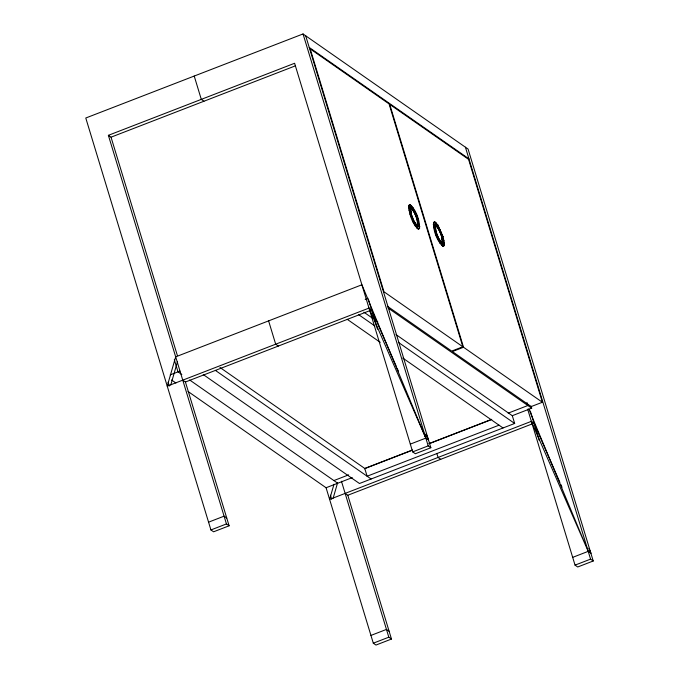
<?xml version="1.0" encoding="UTF-8"?>
<svg xmlns="http://www.w3.org/2000/svg" width="679" height="679" viewBox="0 0 679 679"><rect width="100%" height="100%" fill="white"/><g stroke="black" fill="none" stroke-linecap="round" stroke-linejoin="round"><path stroke-width="1.02" d="M408.605 207.248L408.868 205.347L410.226 204.659C416.337 210.541 419.724 220.004 419.571 228.441L418.213 229.129C412.178 223.756 409.853 215.014 408.605 207.248L409.352 205.151L408.868 205.347M410.939 206.688L410.209 207.095C410.082 214.123 412.9 222.016 417.984 226.913L418.714 226.506C418.841 219.478 416.023 211.585 410.939 206.688L410.447 206.874M410.15 208.258L411.83 208.606C415.285 213.52 418.137 219.623 417.797 225.725L416.117 225.369L418.281 225.53C418.391 219.207 415.862 212.111 411.287 207.698L410.642 208.071C410.532 214.394 413.061 221.49 417.636 225.903L418.281 225.53L417.441 218.876L414.996 212.663L412.323 208.419L410.642 208.071L411.474 214.708L413.918 220.938L416.6 225.182M442.419 242.895L441.579 236.241L442.054 236.029L443.073 236.759L444.456 243.719L444.193 245.62L442.835 246.299C436.724 240.425 433.338 230.953 433.491 222.517L434.849 221.829L437.963 225.114L443.073 236.733L441.571 236.224L439.135 230.028L435.426 225.055L435.91 224.868C440.484 229.281 443.014 236.385 442.903 242.709L442.258 243.074C437.683 238.66 435.154 231.564 435.264 225.241L436.945 225.589L439.619 229.842L442.054 236.029L442.903 242.709L442.419 242.895C442.241 236.708 440.145 230.741 436.461 225.776L434.772 225.428L435.91 224.868M437.853 239.636L438.337 239.449C436.113 234.068 433.219 228.297 433.974 222.33L434.849 221.829M435.765 231.641L434.619 225.852L434.832 224.265L435.562 223.858C439.585 226.93 440.875 232.379 442.581 236.929L440.688 232.948M435.765 231.658C437.454 235.995 438.736 241.172 442.606 244.092L443.336 243.676L443.548 242.097L442.054 236.029M442.835 246.299L443.71 245.806L443.71 241.851M170.777 384.985L177.465 361.729M333.983 484.237L329.621 499.404L531.36 421.345L534.025 423.204L559.895 482.387M333.151 498.225L337.514 483.066M418.213 229.129L419.571 228.441M527.668 409.182L575.045 565.132L577.71 566.99L593.225 560.99L468.069 149.049L303.038 33.95L85.775 118.01L210.931 529.951L213.588 531.801L229.112 525.801L185.418 382.014L182.761 380.155M229.112 525.801L226.447 523.942L108.377 135.325L294.601 63.274L412.671 451.891L415.336 453.742L430.851 447.741L305.694 35.809M108.377 135.325L111.033 137.183L295.297 65.888M409.743 204.846L410.226 204.659M411.126 205.813L411.61 205.627M409.726 207.282L410.209 207.095M411.601 207.672L412.085 207.485M413.341 207.944L412.857 208.13L411.703 206.586M412.323 208.419L411.83 208.606L414.513 212.85L416.948 219.045L417.797 225.725L418.281 225.53M408.996 210.32L409.479 210.134L409.089 207.061M413.519 209.404L413.036 209.59L416.066 215.778L418.12 222.542M409.836 211.432L410.32 211.245M413.121 210.329L413.604 210.134M410.252 211.984L410.736 211.797M414.725 211.508L415.209 211.322M412.102 218.086L410.999 214.912L411.474 214.708L409.98 214.199L411.89 218.197M414.58 212.408L415.073 212.221M414.513 212.85L414.996 212.663M415.845 215.888L416.982 215.37M411.457 218.417L412.586 217.9M417.772 219.096L416.957 219.062L418.451 219.563L417.967 219.775M413.231 222.466L413.715 222.279L415.582 225.657L418.697 228.942M417.704 221.991L418.188 221.804M417.992 224.299L418.476 224.112M415.098 225.844L415.582 225.657M418.926 224.919L418.442 225.114L418.23 223.399M416.354 226.302L416.838 226.115M417.144 226.09L417.636 225.903M417.5 227.1L417.984 226.913M419.35 226.727L419.834 226.54M416.821 228.161L417.313 227.974M433.491 222.517L433.974 222.33M435.748 222.984L436.232 222.797M433.227 224.418L433.711 224.231M435.069 224.045L435.562 223.858M434.348 224.46L434.832 224.265M434.772 225.428L435.264 225.241L436.096 231.879L438.549 238.108L441.223 242.361L442.903 242.709M436.707 224.656L436.224 224.842L440.315 232.108M434.127 226.039L434.619 225.852M437.963 225.114L437.48 225.301L436.325 223.756M436.461 225.776L436.945 225.589M433.618 227.499L434.102 227.304M437.658 226.769L438.142 226.574M437.743 227.499L438.227 227.312M434.602 231.378L436.096 231.879L435.281 231.828M439.211 229.578L439.695 229.392M439.135 230.028L439.619 229.842M441.605 232.541L440.467 233.058M436.079 235.596L436.563 235.401M436.724 235.257L437.208 235.07M438.549 238.108L438.057 238.295L437.064 236.02M442.326 239.161L442.81 238.974M439.457 240.824L439.941 240.638M439.542 241.554L440.026 241.368M443.582 240.824L444.066 240.638M442.615 241.469L443.098 241.283M439.72 243.023L440.204 242.836L443.319 246.112M443.548 242.097L443.064 242.284L441.919 236.47L443.073 236.733M440.977 243.472L441.46 243.286M442.852 243.863L443.336 243.676M443.973 243.905L444.456 243.719M441.452 245.34L441.936 245.144M443.71 245.806L444.193 245.62M170.242 374.85L179.935 371.099M365.192 299.422L368.103 298.293M396.247 366.227L371.642 309.955L368.986 308.096L167.238 386.156L175.674 356.84L361.899 284.781L425.826 438.108L428.491 439.967L426.047 434.11M185.418 382.014L371.642 309.955M462.849 346.782L383.991 291.783L310.201 48.896L389.059 103.895L462.849 346.782L451.696 351.094L387.573 306.373M463.519 347.249L452.358 351.561L531.224 406.56L542.377 402.248L468.578 159.361L389.721 104.362L463.519 347.249L542.377 402.248M208.563 522.176L224.087 516.167L226.744 518.026M410.311 444.117L425.826 438.108L368.986 308.096M219.971 367.466L364.759 468.451L412.009 450.169M428.746 443.693L491.749 419.316M333.89 480.571L348.658 474.859M364.411 468.756L412.662 450.092M429.4 443.616L490.45 419.995M508.181 413.138L527.872 405.516L526.989 402.596M210.931 529.951L226.447 523.942M412.671 451.891L428.186 445.882L430.851 447.741M188.058 391.486L326.073 487.743L352.265 477.617M395.984 334.569L512.297 415.692L531.699 408.181L531.08 406.161M499.031 425.181L367.118 476.225L364.759 468.451M512.297 415.692L514.665 423.467L359.471 483.507L203.233 374.545M345.136 493.404L347.801 495.254L533.04 423.586M370.946 635.425L386.461 629.416L389.126 631.275M572.686 557.366L588.201 551.356L590.866 553.215L588.829 548.335M373.306 643.191L388.821 637.191L391.486 639.049L375.962 645.05L373.306 643.191L326.073 487.743M575.045 565.132L590.569 559.131L593.225 560.99M309.234 47.462L468.951 158.852M411.474 214.708L410.659 214.674L409.479 210.134M417.441 218.876L418.451 219.589M435.095 231.191L436.105 231.895M203.963 101.23L201.298 99.372L194.219 76.056M387.972 307.943L531.699 408.181M363.868 312.17L372.55 318.23M376.022 320.649L377.762 321.863M358.419 314.496L374.91 325.996M398.344 342.343L514.665 423.467M347.3 319.359L380.248 342.343M402.791 358.062L503.02 427.965M278.348 346.061L275.682 344.202L268.604 320.887M440.722 459.301L438.057 457.442L436.826 453.394M215.396 370.403L371.116 479.009M181.828 374.519L178 371.846L174.299 359.675M189.645 379.968L337.709 483.236M171.566 379.985L175.912 383.015M437.989 238.745L440.204 242.836M413.367 221.566L414.529 223.68M415.081 212.323L416.142 214.751M412.442 218.842L413.435 221.125L410.999 214.912M413.715 222.279L410.472 214.012M560.744 484.331L562.017 487.242M589.593 550.304L590.866 553.215M531.36 421.345L588.201 551.356L528.754 408.775M397.096 368.171L398.369 371.082M425.945 434.144L428.491 439.967M435.612 232.065L436.665 234.747M435.621 232.082L436.453 234.467M416.499 215.557L417.373 218.078M465.412 147.199L590.569 559.131M530.324 411.041L539.262 440.459M303.038 33.95L428.186 445.882M368.57 299.821L377.507 329.239M347.801 495.254L391.486 639.049M341.444 481.233L388.821 637.191M330.435 495.195L331.666 499.235M111.033 137.183L177.414 355.66M168.129 382.184L169.317 386.071M434.899 226.379L435.137 228.271"/></g></svg>
